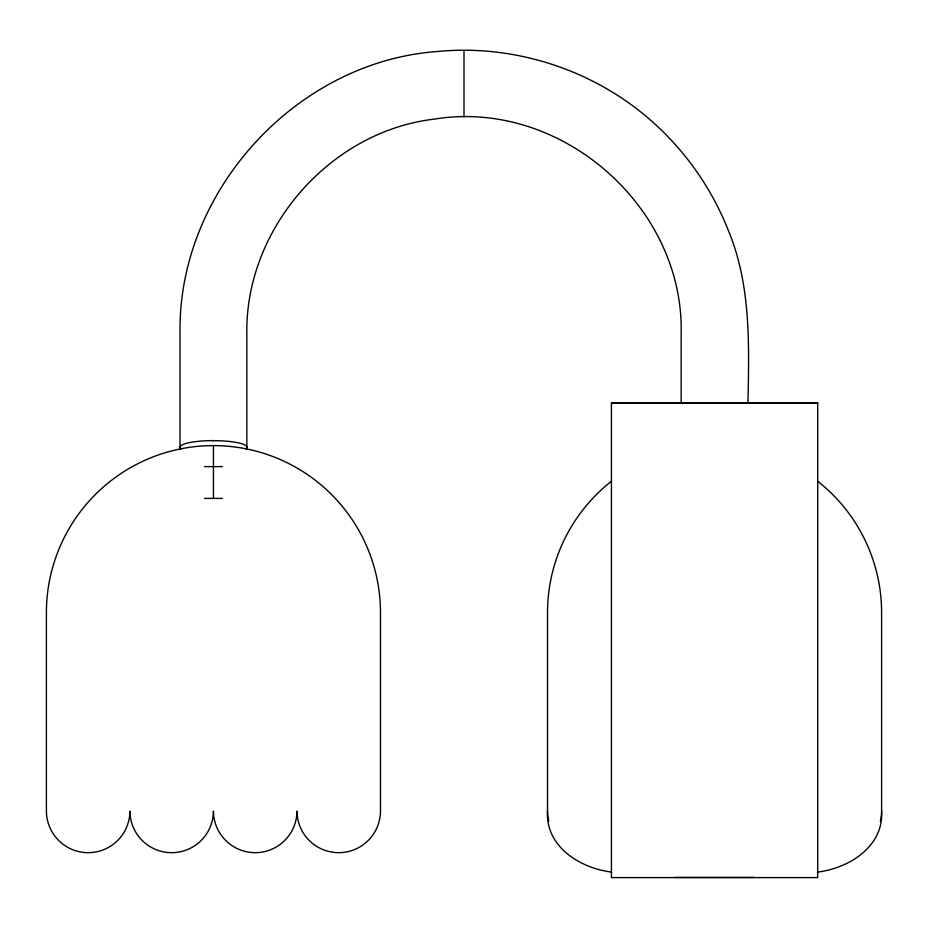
<?xml version="1.0" encoding="UTF-8"?>
<svg xmlns="http://www.w3.org/2000/svg" width="928" height="928" viewBox="0 0 928 928"><rect width="100%" height="100%" fill="white"/><g stroke="black" fill="none" stroke-linecap="round" stroke-linejoin="round"><path stroke-width="1.39" d="M213.44 445.614A167.04 167.04 0 0 0 46.4 612.654L46.4 810.91A41.76 41.76 0 0 0 88.044 852.67A41.76 41.76 0 0 0 129.92 811.142A41.76 41.76 0 0 0 171.68 852.67A41.76 41.76 0 0 0 213.44 811.142A41.76 41.76 0 0 0 255.2 852.67A41.76 41.76 0 0 0 296.96 811.142A41.76 41.76 0 0 0 338.836 852.67A41.76 41.76 0 0 0 380.48 810.91L380.48 612.654A167.04 167.04 0 0 0 213.44 445.614L213.44 498.406M817.603 481.191A167.04 167.04 0 0 1 881.6 612.654L881.6 810.91C883.897 846.765 848.76 868.341 817.185 872.134M681.152 402.601L681.152 334.463C684.644 206.654 560.396 98.356 434.292 119.132C329.533 131.382 244.748 229.262 246.848 334.498L246.848 449.558M754.046 877.424L675.074 877.424M611.424 403.193L817.696 403.193M204.531 466.622L222.349 466.622M204.531 498.406L222.349 498.406M611.935 872.134C580.36 868.341 545.223 846.765 547.52 810.91L547.52 612.654A167.04 167.04 0 0 1 611.517 481.191M747.968 403.007C749.116 344.961 751.1 284.386 728.028 229.715C711.962 189.231 686.488 152.563 654.17 123.354C596.24 70.737 515.968 44.022 438.051 51.458C296.02 61.294 177.271 191.934 180.044 333.976L180.032 449.546M464 50.831L464 117.09M180.995 448.943A33.35 6.682 0 0 1 213.823 440.614M213.057 440.672A33.362 6.589 0 0 1 245.839 448.943M548.784 821.118A41.76 41.76 0 0 1 547.52 810.91M881.6 810.91A41.76 41.76 0 0 1 880.336 821.118M817.696 403.112L611.424 403.112L611.424 877.598L817.696 877.598L817.684 403.054"/></g></svg>
